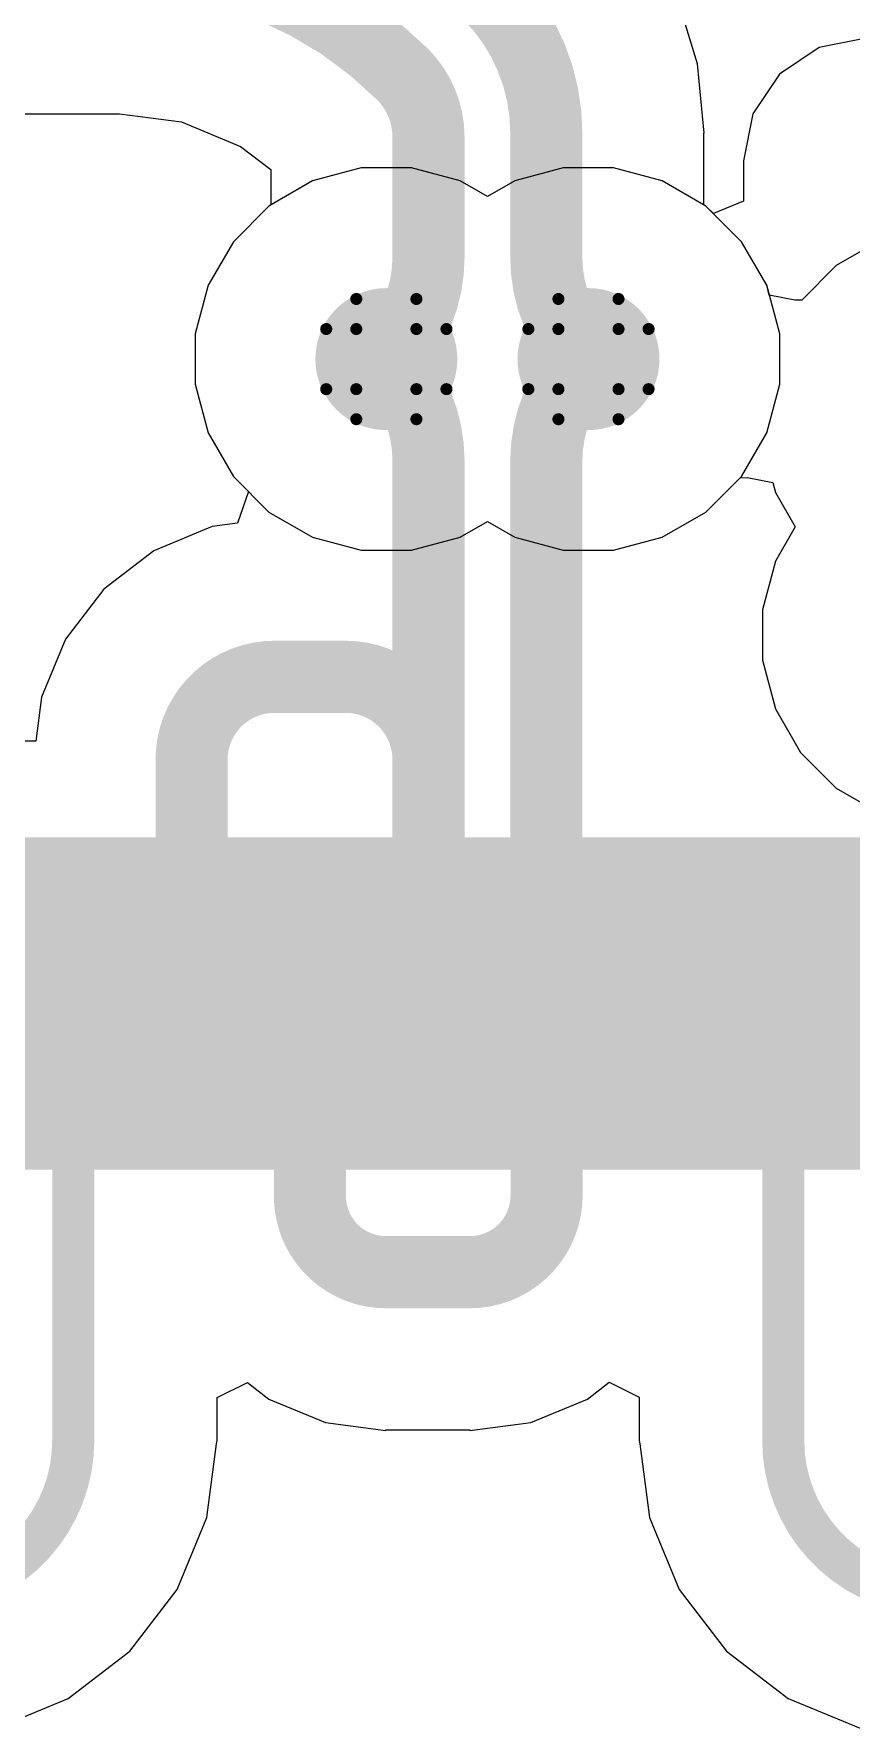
# Model space of a CAD drawing. Header units: inches. Extents: x -5 to 501, y -9 to 81.
# Drawn here: x 86.74 to 90.19, y 2.95 to 10.11 of the extents above; entities that cross this region are included whole.
import ezdxf

# ---------------------------------------------------------------- set-up
doc = ezdxf.new("R2010")
doc.units = ezdxf.units.IN
for name, color, linetype in [('Bottom Layer', 5, 'Continuous'), ('Drill Drawing', 1, 'Continuous'), ('Ground', 16, 'Continuous'), ('Power', 76, 'Continuous'), ('Top Layer', 1, 'Continuous'), ('Top Paste', 8, 'Continuous'), ('Top Solder', 216, 'Continuous'), ('Via Holes', 16, 'Continuous')]:
    doc.layers.add(name, color=color, linetype=linetype)

msp = doc.modelspace()

# ---------------------------------------------------------------- hatches: boundary and pattern name
at = {"layer": 'Bottom Layer'}
h = msp.add_hatch(color=5, dxfattribs=at)
edge = h.paths.add_edge_path()
edge.add_arc((88.227, 8.7376), 0.3, 0, 360)
h = msp.add_hatch(color=5, dxfattribs=at)
edge = h.paths.add_edge_path()
edge.add_arc((89.081, 8.7376), 0.3, 0, 360)
at = {"layer": 'Ground'}
h = msp.add_hatch(color=16, dxfattribs=at)
edge = h.paths.add_edge_path()
edge.add_arc((88.227, 8.7376), 0.3, 0, 360)
h = msp.add_hatch(color=16, dxfattribs=at)
edge = h.paths.add_edge_path()
edge.add_arc((89.081, 8.7376), 0.3, 0, 360)
at = {"layer": 'Power'}
h = msp.add_hatch(color=76, dxfattribs=at)
edge = h.paths.add_edge_path()
edge.add_arc((88.227, 8.7376), 0.3, 0, 360)
h = msp.add_hatch(color=76, dxfattribs=at)
edge = h.paths.add_edge_path()
edge.add_arc((89.081, 8.7376), 0.3, 0, 360)
at = {"layer": 'Top Layer'}
h = msp.add_hatch(color=1, dxfattribs=at)
edge = h.paths.add_edge_path()
edge.add_arc((88.227, 8.7376), 0.3, 0, 360)
h = msp.add_hatch(color=1, dxfattribs=at)
edge = h.paths.add_edge_path()
edge.add_arc((89.081, 8.7376), 0.3, 0, 360)
for points in [[(86.754, 6.615), (87.054, 6.615), (87.054, 5.415), (86.754, 5.415)], [(87.254, 6.615), (87.554, 6.615), (87.554, 5.415), (87.254, 5.415)], [(87.754, 6.615), (88.054, 6.615), (88.054, 5.415), (87.754, 5.415)], [(88.554, 5.415), (88.254, 5.415), (88.254, 6.615), (88.554, 6.615)], [(89.054, 5.415), (88.754, 5.415), (88.754, 6.615), (89.054, 6.615)], [(89.554, 5.415), (89.254, 5.415), (89.254, 6.615), (89.554, 6.615)], [(90.054, 5.415), (89.754, 5.415), (89.754, 6.615), (90.054, 6.615)]]:
    msp.add_hatch(color=1, dxfattribs=at).paths.add_polyline_path(points)
at = {"layer": 'Top Paste'}
for points in [[(86.754, 6.615), (87.054, 6.615), (87.054, 5.415), (86.754, 5.415)], [(87.254, 6.615), (87.554, 6.615), (87.554, 5.415), (87.254, 5.415)], [(87.754, 6.615), (88.054, 6.615), (88.054, 5.415), (87.754, 5.415)], [(88.554, 5.415), (88.254, 5.415), (88.254, 6.615), (88.554, 6.615)], [(89.054, 5.415), (88.754, 5.415), (88.754, 6.615), (89.054, 6.615)], [(89.554, 5.415), (89.254, 5.415), (89.254, 6.615), (89.554, 6.615)], [(90.054, 5.415), (89.754, 5.415), (89.754, 6.615), (90.054, 6.615)]]:
    msp.add_hatch(color=8, dxfattribs=at).paths.add_polyline_path(points)
at = {"layer": 'Top Solder'}
for points in [[(86.6524, 6.7166), (87.1556, 6.7166), (87.1556, 5.3134), (86.6524, 5.3134)], [(87.1524, 6.7166), (87.6556, 6.7166), (87.6556, 5.3134), (87.1524, 5.3134)], [(87.6524, 6.7166), (88.1556, 6.7166), (88.1556, 5.3134), (87.6524, 5.3134)], [(88.6556, 5.3134), (88.1524, 5.3134), (88.1524, 6.7166), (88.6556, 6.7166)], [(89.1556, 5.3134), (88.6524, 5.3134), (88.6524, 6.7166), (89.1556, 6.7166)], [(89.6556, 5.3134), (89.1524, 5.3134), (89.1524, 6.7166), (89.6556, 6.7166)], [(90.1556, 5.3134), (89.6524, 5.3134), (89.6524, 6.7166), (90.1556, 6.7166)], [(90.9556, 5.3134), (90.1524, 5.3134), (90.1524, 6.7166), (90.9556, 6.7166)]]:
    msp.add_hatch(color=216, dxfattribs=at).paths.add_polyline_path(points)
at = {"layer": 'Via Holes'}
h = msp.add_hatch(color=7, dxfattribs=at)
edge = h.paths.add_edge_path()
edge.add_arc((88.227, 8.7376), 0.15, 0, 360)
h = msp.add_hatch(color=7, dxfattribs=at)
edge = h.paths.add_edge_path()
edge.add_arc((89.081, 8.7376), 0.15, 0, 360)

# ---------------------------------------------------------------- linework, layer by layer
at = {"layer": 'Bottom Layer'}
for p, q in [((89.5417, 9.9851), (89.4563, 10.2668)), ((89.5706, 9.6922), (89.5417, 9.9851)), ((73.6905, 9.7733), (87.0931, 9.7733)), ((87.0931, 9.7733), (87.1001, 9.7742)), ((87.1001, 9.7742), (87.3611, 9.7399)), ((87.3611, 9.7399), (87.6108, 9.6364)), ((89.569, 9.3888), (89.569, 9.6922)), ((89.569, 9.6922), (89.5706, 9.6922)), ((87.6108, 9.6364), (87.739, 9.5381)), ((87.739, 9.5381), (87.739, 9.3888)), ((87.7309, 9.3842), (87.5805, 9.2337)), ((87.739, 9.3888), (87.7309, 9.3842)), ((89.5772, 9.3842), (89.569, 9.3888)), ((89.7276, 9.2337), (89.5772, 9.3842)), ((90.3118, 9.2389), (90.1275, 9.1325)), ((87.5805, 9.2337), (87.4741, 9.0495)), ((89.834, 9.0495), (89.7276, 9.2337)), ((90.1275, 9.1325), (89.9822, 8.9871)), ((87.4741, 9.0495), (87.419, 8.844)), ((89.8452, 9.0076), (89.834, 9.0495)), ((89.9536, 8.9866), (89.8452, 9.0076)), ((89.9822, 8.9871), (89.9536, 8.9866)), ((87.419, 8.844), (87.419, 8.6312)), ((87.419, 8.6312), (87.4741, 8.4257)), ((87.4741, 8.4257), (87.5805, 8.2415)), ((87.5805, 8.2415), (87.7309, 8.091)), ((89.5772, 8.091), (89.7225, 8.2364)), ((89.7225, 8.2364), (89.7511, 8.2369)), ((89.7511, 8.2369), (89.8595, 8.216)), ((89.8595, 8.216), (89.8707, 8.1741)), ((89.8707, 8.1741), (89.9546, 8.0288)), ((87.7309, 8.091), (87.9152, 7.9847)), ((89.3929, 7.9847), (89.5772, 8.091)), ((88.5389, 7.9847), (88.654, 8.0511)), ((88.654, 8.0511), (88.7692, 7.9847)), ((89.9546, 8.0288), (89.8707, 7.8834)), ((87.9152, 7.9847), (88.1207, 7.9296)), ((88.3334, 7.9296), (88.5389, 7.9847)), ((88.7692, 7.9847), (88.9747, 7.9296)), ((89.1874, 7.9296), (89.3929, 7.9847)), ((88.1207, 7.9296), (88.3334, 7.9296)), ((88.9747, 7.9296), (89.1874, 7.9296)), ((89.8707, 7.8834), (89.8157, 7.6779)), ((89.8157, 7.6779), (89.8157, 7.4652)), ((89.8157, 7.4652), (89.8707, 7.2597)), ((89.8707, 7.2597), (89.9771, 7.0754)), ((89.9771, 7.0754), (90.1275, 6.925)), ((90.1275, 6.925), (90.3118, 6.8186))]:
    msp.add_line(p, q, dxfattribs=at)
for points in [[(87.0931, 10.4394, 0.3048, 0.3048, -0.198912), (88.2949, 9.9416, 0.3048, 0.3048, 0)], [(88.6587, 10.2819, 0.3048, 0.3048, -0.198911), (88.9029, 9.6922, 0.3048, 0.3048, 0)], [(88.2949, 9.9416, 0.3048, 0.3048, -0.198912), (88.4051, 9.6756, 0.3048, 0.3048, 0)], [(88.4051, 9.1675, 0.3048, 0.3048, 0), (88.4051, 9.6756, 0.3048, 0.3048, 0)], [(88.9029, 9.1675, 0.3048, 0.3048, 0), (88.9029, 9.6922, 0.3048, 0.3048, 0)], [(88.4051, 9.1675, 0.3048, 0.3048, -0.198912), (88.227, 8.7376, 0.3048, 0.3048, 0)], [(89.081, 8.7376, 0.3048, 0.3048, -0.198912), (88.9029, 9.1675, 0.3048, 0.3048, 0)]]:
    msp.add_lwpolyline(points, format="xyseb", dxfattribs=at)
for points in [[(88.2187, 9.9416, 0.1524, 0.1524, 1), (88.3711, 9.9416, 0.1524, 0.1524, 1)], [(88.2187, 9.9416, 0.1524, 0.1524, 1), (88.3711, 9.9416, 0.1524, 0.1524, 1)], [(88.3289, 9.6756, 0.1524, 0.1524, 1), (88.4813, 9.6756, 0.1524, 0.1524, 1)], [(88.3289, 9.6756, 0.1524, 0.1524, 1), (88.4813, 9.6756, 0.1524, 0.1524, 1)], [(88.8267, 9.6922, 0.1524, 0.1524, 1), (88.9791, 9.6922, 0.1524, 0.1524, 1)], [(88.8267, 9.6922, 0.1524, 0.1524, 1), (88.9791, 9.6922, 0.1524, 0.1524, 1)], [(88.3289, 9.1675, 0.1524, 0.1524, 1), (88.4813, 9.1675, 0.1524, 0.1524, 1)], [(88.3289, 9.1675, 0.1524, 0.1524, 1), (88.4813, 9.1675, 0.1524, 0.1524, 1)], [(88.8267, 9.1675, 0.1524, 0.1524, 1), (88.9791, 9.1675, 0.1524, 0.1524, 1)], [(88.8267, 9.1675, 0.1524, 0.1524, 1), (88.9791, 9.1675, 0.1524, 0.1524, 1)], [(88.1508, 8.7376, 0.1524, 0.1524, 1), (88.3032, 8.7376, 0.1524, 0.1524, 1)], [(89.0048, 8.7376, 0.1524, 0.1524, 1), (89.1572, 8.7376, 0.1524, 0.1524, 1)]]:
    msp.add_lwpolyline(points, format="xyseb", close=True, dxfattribs=at)
at = {"layer": 'Drill Drawing'}
for points in [[(88.1, 8.8646, 0.0508, 0.0508, 0), (88.1, 8.9916, 0.0508, 0.0508, 0)], [(88.1, 8.9916, 0.0508, 0.0508, 0), (88.354, 8.9916, 0.0508, 0.0508, 0)], [(88.354, 8.8646, 0.0508, 0.0508, 0), (88.354, 8.9916, 0.0508, 0.0508, 0)], [(88.954, 8.8646, 0.0508, 0.0508, 0), (88.954, 8.9916, 0.0508, 0.0508, 0)], [(88.954, 8.9916, 0.0508, 0.0508, 0), (89.208, 8.9916, 0.0508, 0.0508, 0)], [(89.208, 8.8646, 0.0508, 0.0508, 0), (89.208, 8.9916, 0.0508, 0.0508, 0)], [(87.973, 8.6106, 0.0508, 0.0508, 0), (87.973, 8.8646, 0.0508, 0.0508, 0)], [(87.973, 8.8646, 0.0508, 0.0508, 0), (88.1, 8.8646, 0.0508, 0.0508, 0)], [(88.354, 8.8646, 0.0508, 0.0508, 0), (88.481, 8.8646, 0.0508, 0.0508, 0)], [(88.481, 8.6106, 0.0508, 0.0508, 0), (88.481, 8.8646, 0.0508, 0.0508, 0)], [(88.827, 8.6106, 0.0508, 0.0508, 0), (88.827, 8.8646, 0.0508, 0.0508, 0)], [(88.827, 8.8646, 0.0508, 0.0508, 0), (88.954, 8.8646, 0.0508, 0.0508, 0)], [(89.208, 8.8646, 0.0508, 0.0508, 0), (89.335, 8.8646, 0.0508, 0.0508, 0)], [(89.335, 8.6106, 0.0508, 0.0508, 0), (89.335, 8.8646, 0.0508, 0.0508, 0)], [(87.973, 8.6106, 0.0508, 0.0508, 0), (88.1, 8.6106, 0.0508, 0.0508, 0)], [(88.1, 8.4836, 0.0508, 0.0508, 0), (88.1, 8.6106, 0.0508, 0.0508, 0)], [(88.354, 8.6106, 0.0508, 0.0508, 0), (88.481, 8.6106, 0.0508, 0.0508, 0)], [(88.354, 8.4836, 0.0508, 0.0508, 0), (88.354, 8.6106, 0.0508, 0.0508, 0)], [(88.827, 8.6106, 0.0508, 0.0508, 0), (88.954, 8.6106, 0.0508, 0.0508, 0)], [(88.954, 8.4836, 0.0508, 0.0508, 0), (88.954, 8.6106, 0.0508, 0.0508, 0)], [(89.208, 8.6106, 0.0508, 0.0508, 0), (89.335, 8.6106, 0.0508, 0.0508, 0)], [(89.208, 8.4836, 0.0508, 0.0508, 0), (89.208, 8.6106, 0.0508, 0.0508, 0)], [(88.1, 8.4836, 0.0508, 0.0508, 0), (88.354, 8.4836, 0.0508, 0.0508, 0)], [(88.954, 8.4836, 0.0508, 0.0508, 0), (89.208, 8.4836, 0.0508, 0.0508, 0)]]:
    msp.add_lwpolyline(points, format="xyseb", dxfattribs=at)
for points in [[(88.0873, 8.9916, 0.0254, 0.0254, 1), (88.1127, 8.9916, 0.0254, 0.0254, 1)], [(88.0873, 8.9916, 0.0254, 0.0254, 1), (88.1127, 8.9916, 0.0254, 0.0254, 1)], [(88.3413, 8.9916, 0.0254, 0.0254, 1), (88.3667, 8.9916, 0.0254, 0.0254, 1)], [(88.3413, 8.9916, 0.0254, 0.0254, 1), (88.3667, 8.9916, 0.0254, 0.0254, 1)], [(88.9413, 8.9916, 0.0254, 0.0254, 1), (88.9667, 8.9916, 0.0254, 0.0254, 1)], [(88.9413, 8.9916, 0.0254, 0.0254, 1), (88.9667, 8.9916, 0.0254, 0.0254, 1)], [(89.1953, 8.9916, 0.0254, 0.0254, 1), (89.2207, 8.9916, 0.0254, 0.0254, 1)], [(89.1953, 8.9916, 0.0254, 0.0254, 1), (89.2207, 8.9916, 0.0254, 0.0254, 1)], [(87.9603, 8.8646, 0.0254, 0.0254, 1), (87.9857, 8.8646, 0.0254, 0.0254, 1)], [(87.9603, 8.8646, 0.0254, 0.0254, 1), (87.9857, 8.8646, 0.0254, 0.0254, 1)], [(88.0873, 8.8646, 0.0254, 0.0254, 1), (88.1127, 8.8646, 0.0254, 0.0254, 1)], [(88.0873, 8.8646, 0.0254, 0.0254, 1), (88.1127, 8.8646, 0.0254, 0.0254, 1)], [(88.3413, 8.8646, 0.0254, 0.0254, 1), (88.3667, 8.8646, 0.0254, 0.0254, 1)], [(88.3413, 8.8646, 0.0254, 0.0254, 1), (88.3667, 8.8646, 0.0254, 0.0254, 1)], [(88.4683, 8.8646, 0.0254, 0.0254, 1), (88.4937, 8.8646, 0.0254, 0.0254, 1)], [(88.4683, 8.8646, 0.0254, 0.0254, 1), (88.4937, 8.8646, 0.0254, 0.0254, 1)], [(88.8143, 8.8646, 0.0254, 0.0254, 1), (88.8397, 8.8646, 0.0254, 0.0254, 1)], [(88.8143, 8.8646, 0.0254, 0.0254, 1), (88.8397, 8.8646, 0.0254, 0.0254, 1)], [(88.9413, 8.8646, 0.0254, 0.0254, 1), (88.9667, 8.8646, 0.0254, 0.0254, 1)], [(88.9413, 8.8646, 0.0254, 0.0254, 1), (88.9667, 8.8646, 0.0254, 0.0254, 1)], [(89.1953, 8.8646, 0.0254, 0.0254, 1), (89.2207, 8.8646, 0.0254, 0.0254, 1)], [(89.1953, 8.8646, 0.0254, 0.0254, 1), (89.2207, 8.8646, 0.0254, 0.0254, 1)], [(89.3223, 8.8646, 0.0254, 0.0254, 1), (89.3477, 8.8646, 0.0254, 0.0254, 1)], [(89.3223, 8.8646, 0.0254, 0.0254, 1), (89.3477, 8.8646, 0.0254, 0.0254, 1)], [(87.9603, 8.6106, 0.0254, 0.0254, 1), (87.9857, 8.6106, 0.0254, 0.0254, 1)], [(87.9603, 8.6106, 0.0254, 0.0254, 1), (87.9857, 8.6106, 0.0254, 0.0254, 1)], [(88.0873, 8.6106, 0.0254, 0.0254, 1), (88.1127, 8.6106, 0.0254, 0.0254, 1)], [(88.0873, 8.6106, 0.0254, 0.0254, 1), (88.1127, 8.6106, 0.0254, 0.0254, 1)], [(88.3413, 8.6106, 0.0254, 0.0254, 1), (88.3667, 8.6106, 0.0254, 0.0254, 1)], [(88.3413, 8.6106, 0.0254, 0.0254, 1), (88.3667, 8.6106, 0.0254, 0.0254, 1)], [(88.4683, 8.6106, 0.0254, 0.0254, 1), (88.4937, 8.6106, 0.0254, 0.0254, 1)], [(88.4683, 8.6106, 0.0254, 0.0254, 1), (88.4937, 8.6106, 0.0254, 0.0254, 1)], [(88.8143, 8.6106, 0.0254, 0.0254, 1), (88.8397, 8.6106, 0.0254, 0.0254, 1)], [(88.8143, 8.6106, 0.0254, 0.0254, 1), (88.8397, 8.6106, 0.0254, 0.0254, 1)], [(88.9413, 8.6106, 0.0254, 0.0254, 1), (88.9667, 8.6106, 0.0254, 0.0254, 1)], [(88.9413, 8.6106, 0.0254, 0.0254, 1), (88.9667, 8.6106, 0.0254, 0.0254, 1)], [(89.1953, 8.6106, 0.0254, 0.0254, 1), (89.2207, 8.6106, 0.0254, 0.0254, 1)], [(89.1953, 8.6106, 0.0254, 0.0254, 1), (89.2207, 8.6106, 0.0254, 0.0254, 1)], [(89.3223, 8.6106, 0.0254, 0.0254, 1), (89.3477, 8.6106, 0.0254, 0.0254, 1)], [(89.3223, 8.6106, 0.0254, 0.0254, 1), (89.3477, 8.6106, 0.0254, 0.0254, 1)], [(88.0873, 8.4836, 0.0254, 0.0254, 1), (88.1127, 8.4836, 0.0254, 0.0254, 1)], [(88.0873, 8.4836, 0.0254, 0.0254, 1), (88.1127, 8.4836, 0.0254, 0.0254, 1)], [(88.3413, 8.4836, 0.0254, 0.0254, 1), (88.3667, 8.4836, 0.0254, 0.0254, 1)], [(88.3413, 8.4836, 0.0254, 0.0254, 1), (88.3667, 8.4836, 0.0254, 0.0254, 1)], [(88.9413, 8.4836, 0.0254, 0.0254, 1), (88.9667, 8.4836, 0.0254, 0.0254, 1)], [(88.9413, 8.4836, 0.0254, 0.0254, 1), (88.9667, 8.4836, 0.0254, 0.0254, 1)], [(89.1953, 8.4836, 0.0254, 0.0254, 1), (89.2207, 8.4836, 0.0254, 0.0254, 1)], [(89.1953, 8.4836, 0.0254, 0.0254, 1), (89.2207, 8.4836, 0.0254, 0.0254, 1)]]:
    msp.add_lwpolyline(points, format="xyseb", close=True, dxfattribs=at)
at = {"layer": 'Ground'}
for p, q in [((88.1207, 9.5456), (87.9152, 9.4905)), ((88.3334, 9.5456), (88.1207, 9.5456)), ((88.5389, 9.4905), (88.3334, 9.5456)), ((88.9747, 9.5456), (88.7692, 9.4905)), ((89.1874, 9.5456), (88.9747, 9.5456)), ((89.3929, 9.4905), (89.1874, 9.5456)), ((87.9152, 9.4905), (87.7309, 9.3842)), ((88.654, 9.4241), (88.5389, 9.4905)), ((88.7692, 9.4905), (88.654, 9.4241)), ((89.5772, 9.3842), (89.3929, 9.4905)), ((87.7309, 9.3842), (87.5805, 9.2337)), ((89.7276, 9.2337), (89.5772, 9.3842)), ((90.3118, 9.2389), (90.1275, 9.1325)), ((87.5805, 9.2337), (87.4741, 9.0495)), ((89.834, 9.0495), (89.7276, 9.2337)), ((90.1275, 9.1325), (89.9822, 8.9871)), ((87.4741, 9.0495), (87.419, 8.844)), ((89.8452, 9.0076), (89.834, 9.0495)), ((89.9536, 8.9866), (89.8452, 9.0076)), ((89.9822, 8.9871), (89.9536, 8.9866)), ((87.419, 8.844), (87.419, 8.6312)), ((87.419, 8.6312), (87.4741, 8.4257)), ((87.4741, 8.4257), (87.5805, 8.2415)), ((87.5805, 8.2415), (87.7309, 8.091)), ((89.5772, 8.091), (89.7225, 8.2364)), ((89.7225, 8.2364), (89.7511, 8.2369)), ((89.7511, 8.2369), (89.8595, 8.216)), ((89.8595, 8.216), (89.8707, 8.1741)), ((89.8707, 8.1741), (89.9546, 8.0288)), ((87.7309, 8.091), (87.9152, 7.9847)), ((89.3929, 7.9847), (89.5772, 8.091)), ((88.5389, 7.9847), (88.654, 8.0511)), ((88.654, 8.0511), (88.7692, 7.9847)), ((89.9546, 8.0288), (89.8707, 7.8834)), ((87.9152, 7.9847), (88.1207, 7.9296)), ((88.3334, 7.9296), (88.5389, 7.9847)), ((88.7692, 7.9847), (88.9747, 7.9296)), ((89.1874, 7.9296), (89.3929, 7.9847)), ((88.1207, 7.9296), (88.3334, 7.9296)), ((88.9747, 7.9296), (89.1874, 7.9296)), ((89.8707, 7.8834), (89.8157, 7.6779)), ((89.8157, 7.6779), (89.8157, 7.4652)), ((89.8157, 7.4652), (89.8707, 7.2597)), ((89.8707, 7.2597), (89.9771, 7.0754)), ((89.9771, 7.0754), (90.1275, 6.925)), ((90.1275, 6.925), (90.3118, 6.8186))]:
    msp.add_line(p, q, dxfattribs=at)
at = {"layer": 'Power'}
for p, q in [((88.1207, 9.5456), (87.9152, 9.4905)), ((88.3334, 9.5456), (88.1207, 9.5456)), ((88.5389, 9.4905), (88.3334, 9.5456)), ((88.9747, 9.5456), (88.7692, 9.4905)), ((89.1874, 9.5456), (88.9747, 9.5456)), ((89.3929, 9.4905), (89.1874, 9.5456)), ((87.9152, 9.4905), (87.7309, 9.3842)), ((88.654, 9.4241), (88.5389, 9.4905)), ((88.7692, 9.4905), (88.654, 9.4241)), ((89.5772, 9.3842), (89.3929, 9.4905)), ((87.7309, 9.3842), (87.5805, 9.2337)), ((89.7276, 9.2337), (89.5772, 9.3842)), ((87.5805, 9.2337), (87.4741, 9.0495)), ((89.834, 9.0495), (89.7276, 9.2337)), ((87.4741, 9.0495), (87.419, 8.844)), ((89.889, 8.844), (89.834, 9.0495)), ((87.419, 8.844), (87.419, 8.6312)), ((89.889, 8.6312), (89.889, 8.844)), ((87.419, 8.6312), (87.4741, 8.4257)), ((89.834, 8.4257), (89.889, 8.6312)), ((87.4741, 8.4257), (87.5805, 8.2415)), ((89.7276, 8.2415), (89.834, 8.4257)), ((87.5805, 8.2415), (87.7309, 8.091)), ((89.5772, 8.091), (89.7276, 8.2415)), ((87.7309, 8.091), (87.9152, 7.9847)), ((89.3929, 7.9847), (89.5772, 8.091)), ((88.5389, 7.9847), (88.654, 8.0511)), ((88.654, 8.0511), (88.7692, 7.9847)), ((87.9152, 7.9847), (88.1207, 7.9296)), ((88.3334, 7.9296), (88.5389, 7.9847)), ((88.7692, 7.9847), (88.9747, 7.9296)), ((89.1874, 7.9296), (89.3929, 7.9847)), ((88.1207, 7.9296), (88.3334, 7.9296)), ((88.9747, 7.9296), (89.1874, 7.9296))]:
    msp.add_line(p, q, dxfattribs=at)
at = {"layer": 'Top Layer'}
for p, q in [((90.254, 10.0938), (90.0558, 10.0543)), ((90.0558, 10.0543), (89.8878, 9.942)), ((89.8878, 9.942), (89.7755, 9.774)), ((89.7755, 9.774), (89.7361, 9.5758)), ((88.1207, 9.5456), (87.9152, 9.4905)), ((88.3334, 9.5456), (88.1207, 9.5456)), ((88.5389, 9.4905), (88.3334, 9.5456)), ((88.9747, 9.5456), (88.7692, 9.4905)), ((89.1874, 9.5456), (88.9747, 9.5456)), ((89.3929, 9.4905), (89.1874, 9.5456)), ((89.7361, 9.5758), (89.7361, 9.4048)), ((87.9152, 9.4905), (87.7309, 9.3842)), ((88.654, 9.4241), (88.5389, 9.4905)), ((88.7692, 9.4905), (88.654, 9.4241)), ((89.5772, 9.3842), (89.3929, 9.4905)), ((87.7309, 9.3842), (87.5805, 9.2337)), ((89.6091, 9.3522), (89.5772, 9.3842)), ((89.7361, 9.4048), (89.6091, 9.3522)), ((87.5805, 9.2337), (87.4741, 9.0495)), ((87.4741, 9.0495), (87.419, 8.844)), ((87.419, 8.844), (87.419, 8.6312)), ((87.419, 8.6312), (87.4741, 8.4257)), ((87.4741, 8.4257), (87.5805, 8.2415)), ((87.5805, 8.2415), (87.644, 8.1779)), ((87.644, 8.1779), (87.5985, 8.0438)), ((87.4903, 8.0296), (87.2445, 7.9278)), ((87.5985, 8.0438), (87.4903, 8.0296)), ((87.2445, 7.9278), (87.0334, 7.7658)), ((87.0334, 7.7658), (86.8715, 7.5547)), ((86.8715, 7.5547), (86.7696, 7.309)), ((86.7696, 7.309), (86.7452, 7.123)), ((86.7452, 7.123), (86.572, 7.123)), ((87.5126, 4.3501), (87.6396, 4.4128)), ((87.6396, 4.4128), (87.7303, 4.3432)), ((89.0763, 4.3435), (89.1684, 4.4142)), ((89.1684, 4.4142), (89.2954, 4.3516)), ((87.5126, 4.1679), (87.5126, 4.3501)), ((87.7303, 4.3432), (87.9692, 4.2442)), ((88.8368, 4.2443), (89.0763, 4.3435)), ((89.2954, 4.3516), (89.2954, 4.1679)), ((87.9692, 4.2442), (88.2255, 4.2105)), ((88.5797, 4.2105), (88.8368, 4.2443)), ((87.4688, 3.8424), (87.5099, 4.154)), ((87.5099, 4.154), (87.5126, 4.1679)), ((88.2255, 4.2105), (88.2255, 4.2133)), ((88.2255, 4.2133), (88.5797, 4.2133)), ((88.5797, 4.2133), (88.5797, 4.2105)), ((89.2954, 4.1679), (89.2982, 4.154)), ((89.2982, 4.154), (89.3392, 3.8424)), ((87.3432, 3.5391), (87.4688, 3.8424)), ((89.3392, 3.8424), (89.4649, 3.5391)), ((87.1433, 3.2786), (87.3432, 3.5391)), ((89.4649, 3.5391), (89.6647, 3.2786)), ((86.8829, 3.0787), (87.1433, 3.2786)), ((89.6647, 3.2786), (89.9252, 3.0787)), ((86.5795, 2.9531), (86.8829, 3.0787)), ((89.9252, 3.0787), (90.2285, 2.9531))]:
    msp.add_line(p, q, dxfattribs=at)
for points in [[(88.227, 8.7376, 0.3048, 0.3048, -0.198912), (88.4051, 8.3077, 0.3048, 0.3048, 0)], [(88.9029, 8.3077, 0.3048, 0.3048, -0.198912), (89.081, 8.7376, 0.3048, 0.3048, 0)], [(88.4051, 7.0452, 0.3048, 0.3048, 0), (88.4051, 8.3077, 0.3048, 0.3048, 0)], [(88.9029, 6.015, 0.3048, 0.3048, 0), (88.9029, 8.3077, 0.3048, 0.3048, 0)], [(87.404, 7.0452, 0.3048, 0.3048, -0.414214), (87.754, 7.3952, 0.3048, 0.3048, 0)], [(87.754, 7.3952, 0.3048, 0.3048, 0), (88.054, 7.3952, 0.3048, 0.3048, 0)], [(88.0551, 7.3952, 0.3048, 0.3048, -0.414214), (88.4051, 7.0452, 0.3048, 0.3048, 0)], [(87.404, 6.015, 0.3048, 0.3048, 0), (87.404, 7.0452, 0.3048, 0.3048, 0)], [(88.4051, 6.015, 0.3048, 0.3048, 0), (88.4051, 7.0452, 0.3048, 0.3048, 0)], [(87.904, 5.2008, 0.3048, 0.3048, 0), (87.904, 6.015, 0.3048, 0.3048, 0)], [(88.404, 6.015, 0.3048, 0.3048, 0), (88.4051, 6.015, 0.3048, 0.3048, 0)], [(88.9029, 6.015, 0.3048, 0.3048, 0), (88.904, 6.015, 0.3048, 0.3048, 0)], [(88.904, 5.2037, 0.3048, 0.3048, 0), (88.904, 6.015, 0.3048, 0.3048, 0)], [(86.904, 4.1679, 0.1778, 0.1778, 0), (86.904, 6.015, 0.1778, 0.1778, 0)], [(89.904, 4.1679, 0.1778, 0.1778, 0), (89.904, 6.015, 0.1778, 0.1778, 0)], [(88.2255, 4.8794, 0.3048, 0.3048, -0.414214), (87.904, 5.2008, 0.3048, 0.3048, 0)], [(88.904, 5.2037, 0.3048, 0.3048, -0.414214), (88.5797, 4.8794, 0.3048, 0.3048, 0)], [(88.2255, 4.8794, 0.3048, 0.3048, 0), (88.5797, 4.8794, 0.3048, 0.3048, 0)], [(86.904, 4.1679, 0.1778, 0.1778, -0.414214), (86.254, 3.5179, 0.1778, 0.1778, 0)], [(90.554, 3.5179, 0.1778, 0.1778, -0.414214), (89.904, 4.1679, 0.1778, 0.1778, 0)]]:
    msp.add_lwpolyline(points, format="xyseb", dxfattribs=at)
for points in [[(88.1508, 8.7376, 0.1524, 0.1524, 1), (88.3032, 8.7376, 0.1524, 0.1524, 1)], [(89.0048, 8.7376, 0.1524, 0.1524, 1), (89.1572, 8.7376, 0.1524, 0.1524, 1)], [(88.3289, 8.3077, 0.1524, 0.1524, 1), (88.4813, 8.3077, 0.1524, 0.1524, 1)], [(88.3289, 8.3077, 0.1524, 0.1524, 1), (88.4813, 8.3077, 0.1524, 0.1524, 1)], [(88.8267, 8.3077, 0.1524, 0.1524, 1), (88.9791, 8.3077, 0.1524, 0.1524, 1)], [(88.8267, 8.3077, 0.1524, 0.1524, 1), (88.9791, 8.3077, 0.1524, 0.1524, 1)], [(87.6778, 7.3952, 0.1524, 0.1524, 1), (87.8302, 7.3952, 0.1524, 0.1524, 1)], [(87.6778, 7.3952, 0.1524, 0.1524, 1), (87.8302, 7.3952, 0.1524, 0.1524, 1)], [(87.9778, 7.3952, 0.1524, 0.1524, 1), (88.1302, 7.3952, 0.1524, 0.1524, 1)], [(87.9789, 7.3952, 0.1524, 0.1524, 1), (88.1313, 7.3952, 0.1524, 0.1524, 1)], [(87.3278, 7.0452, 0.1524, 0.1524, 1), (87.4802, 7.0452, 0.1524, 0.1524, 1)], [(87.3278, 7.0452, 0.1524, 0.1524, 1), (87.4802, 7.0452, 0.1524, 0.1524, 1)], [(88.3289, 7.0452, 0.1524, 0.1524, 1), (88.4813, 7.0452, 0.1524, 0.1524, 1)], [(88.3289, 7.0452, 0.1524, 0.1524, 1), (88.4813, 7.0452, 0.1524, 0.1524, 1)], [(88.3289, 7.0452, 0.1524, 0.1524, 1), (88.4813, 7.0452, 0.1524, 0.1524, 1)], [(87.3278, 6.015, 0.1524, 0.1524, 1), (87.4802, 6.015, 0.1524, 0.1524, 1)], [(87.8278, 6.015, 0.1524, 0.1524, 1), (87.9802, 6.015, 0.1524, 0.1524, 1)], [(88.3278, 6.015, 0.1524, 0.1524, 1), (88.4802, 6.015, 0.1524, 0.1524, 1)], [(88.3289, 6.015, 0.1524, 0.1524, 1), (88.4813, 6.015, 0.1524, 0.1524, 1)], [(88.3289, 6.015, 0.1524, 0.1524, 1), (88.4813, 6.015, 0.1524, 0.1524, 1)], [(88.8267, 6.015, 0.1524, 0.1524, 1), (88.9791, 6.015, 0.1524, 0.1524, 1)], [(88.8267, 6.015, 0.1524, 0.1524, 1), (88.9791, 6.015, 0.1524, 0.1524, 1)], [(88.8278, 6.015, 0.1524, 0.1524, 1), (88.9802, 6.015, 0.1524, 0.1524, 1)], [(88.8278, 6.015, 0.1524, 0.1524, 1), (88.9802, 6.015, 0.1524, 0.1524, 1)], [(86.8596, 6.015, 0.0889, 0.0889, 1), (86.9485, 6.015, 0.0889, 0.0889, 1)], [(89.8596, 6.015, 0.0889, 0.0889, 1), (89.9485, 6.015, 0.0889, 0.0889, 1)], [(87.8278, 5.2008, 0.1524, 0.1524, 1), (87.9802, 5.2008, 0.1524, 0.1524, 1)], [(87.8278, 5.2008, 0.1524, 0.1524, 1), (87.9802, 5.2008, 0.1524, 0.1524, 1)], [(88.8278, 5.2037, 0.1524, 0.1524, 1), (88.9802, 5.2037, 0.1524, 0.1524, 1)], [(88.8278, 5.2037, 0.1524, 0.1524, 1), (88.9802, 5.2037, 0.1524, 0.1524, 1)], [(88.1493, 4.8794, 0.1524, 0.1524, 1), (88.3017, 4.8794, 0.1524, 0.1524, 1)], [(88.1493, 4.8794, 0.1524, 0.1524, 1), (88.3017, 4.8794, 0.1524, 0.1524, 1)], [(88.5035, 4.8794, 0.1524, 0.1524, 1), (88.6559, 4.8794, 0.1524, 0.1524, 1)], [(88.5035, 4.8794, 0.1524, 0.1524, 1), (88.6559, 4.8794, 0.1524, 0.1524, 1)], [(86.8596, 4.1679, 0.0889, 0.0889, 1), (86.9485, 4.1679, 0.0889, 0.0889, 1)], [(86.8596, 4.1679, 0.0889, 0.0889, 1), (86.9485, 4.1679, 0.0889, 0.0889, 1)], [(89.8596, 4.1679, 0.0889, 0.0889, 1), (89.9485, 4.1679, 0.0889, 0.0889, 1)], [(89.8596, 4.1679, 0.0889, 0.0889, 1), (89.9485, 4.1679, 0.0889, 0.0889, 1)]]:
    msp.add_lwpolyline(points, format="xyseb", close=True, dxfattribs=at)

doc.saveas('drawing.dxf')
